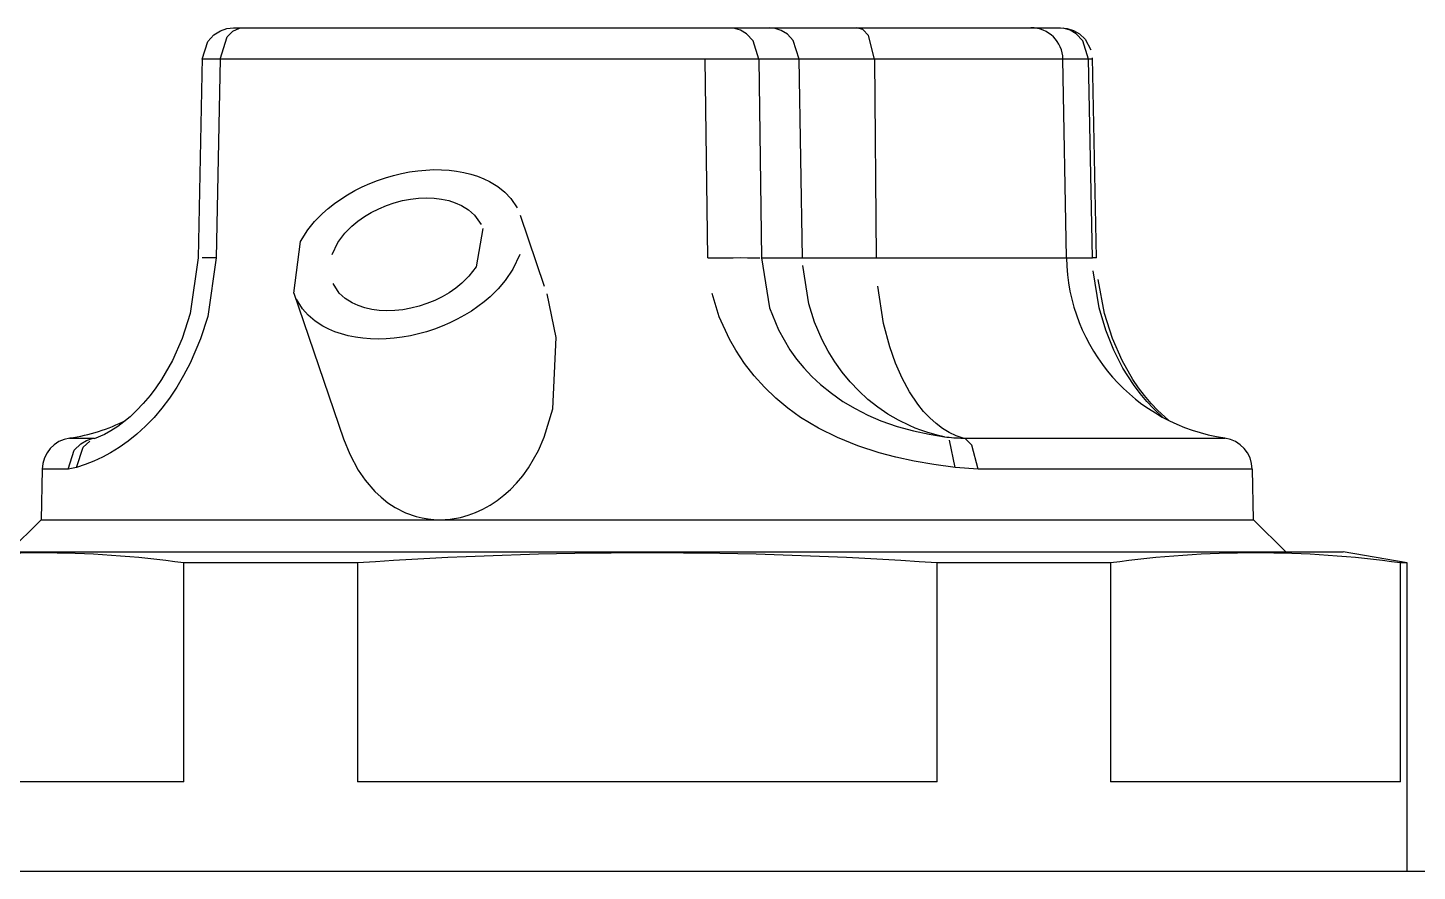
# Model space of a CAD drawing. Header units: millimetres. Extents: x 441156 to 441876, y 4514765 to 4515211.
# Drawn here: x 441593.2041 to 441593.3129, y 4515152.9804 to 4515153.0464 of the extents above; entities that cross this region are included whole.
import ezdxf

# ---------------------------------------------------------------- set-up
doc = ezdxf.new("R2010")
doc.units = ezdxf.units.MM
doc.layers.add('Terminale_sfiato', color=7, linetype='Continuous')

msp = doc.modelspace()

# ---------------------------------------------------------------- linework, layer by layer
at = {"layer": 'Terminale_sfiato', "color": 254, "linetype": 'Continuous'}
for p, q in [((441593.2202326261, 4515153.046381459), (441593.2204818724, 4515153.046381459)), ((441593.2204818724, 4515153.046381459), (441593.2209477165, 4515153.046381459)), ((441593.2209477165, 4515153.046381459), (441593.256885164, 4515153.046381459)), ((441593.256885164, 4515153.046381459), (441593.2589920927, 4515153.046381459)), ((441593.2589920927, 4515153.046381459), (441593.262150976, 4515153.046381459)), ((441593.262150976, 4515153.046381459), (441593.2690141052, 4515153.046381459)), ((441593.2690141052, 4515153.046381459), (441593.28263746, 4515153.046381459)), ((441593.28263746, 4515153.046381459), (441593.2848050284, 4515153.046381459)), ((441593.2848050284, 4515153.046381459), (441593.2849557804, 4515153.046381459)), ((441593.2177357586, 4515153.04403156), (441593.2174205094, 4515153.028391505)), ((441593.2191631812, 4515153.04392509), (441593.2177331317, 4515153.043931859)), ((441593.2191632973, 4515153.04392509), (441593.2188356052, 4515153.028378399)), ((441593.2571269648, 4515153.04392509), (441593.2191632973, 4515153.04392509)), ((441593.257343997, 4515153.028378399), (441593.2571269648, 4515153.04392509)), ((441593.2644998498, 4515153.04392509), (441593.2613409664, 4515153.04392509)), ((441593.2613409664, 4515153.043925089), (441593.2615375818, 4515153.028378399)), ((441593.2647548527, 4515153.028378399), (441593.2644998498, 4515153.04392509)), ((441593.2703802522, 4515153.04392509), (441593.2644998498, 4515153.04392509)), ((441593.2703802522, 4515153.04392509), (441593.2705285664, 4515153.028378399)), ((441593.2851370793, 4515153.04392509), (441593.2703802522, 4515153.04392509)), ((441593.2854084478, 4515153.028378399), (441593.2851370793, 4515153.04392509)), ((441593.2871538812, 4515153.04392509), (441593.2851370793, 4515153.04392509)), ((441593.2874672718, 4515153.028378399), (441593.2871538812, 4515153.04392509)), ((441593.2874552747, 4515153.043931859), (441593.2871539021, 4515153.04392509)), ((441593.287767897, 4515153.028391505), (441593.2874526479, 4515153.044031559)), ((441593.2445595544, 4515153.02614426), (441593.242664087, 4515153.031686236)), ((441593.2615374843, 4515153.028378399), (441593.2647548527, 4515153.028378399)), ((441593.2647548527, 4515153.028378399), (441593.2705285664, 4515153.028378399)), ((441593.2705285664, 4515153.028378399), (441593.2854084478, 4515153.028378399)), ((441593.2854084478, 4515153.028378399), (441593.2874672718, 4515153.028378399)), ((441593.2877677877, 4515153.028391474), (441593.2874672718, 4515153.028378399)), ((441593.2249230499, 4515153.025618443), (441593.228820031, 4515153.014224433)), ((441593.2073501649, 4515153.014279685), (441593.2092971848, 4515153.014279685)), ((441593.2773219731, 4515153.014279685), (441593.2978382455, 4515153.014279685)), ((441593.2052071028, 4515153.011849472), (441593.2051378342, 4515153.007881078)), ((441593.2072463406, 4515153.011848873), (441593.2052070923, 4515153.011848873)), ((441593.2079040179, 4515153.011966776), (441593.2072463406, 4515153.011848873)), ((441593.2784932501, 4515153.011848873), (441593.2767035775, 4515153.011966776)), ((441593.299981314, 4515153.011848873), (441593.2784932501, 4515153.011848873)), ((441593.3000505722, 4515153.007881078), (441593.2999813036, 4515153.011849472)), ((441593.2051378342, 4515153.007881078), (441593.2025942032, 4515153.005381458)), ((441593.2051378342, 4515153.007881078), (441593.2363631691, 4515153.007881078)), ((441593.2363631691, 4515153.007881078), (441593.3000505722, 4515153.007881078)), ((441593.3025942032, 4515153.005381458), (441593.3000505722, 4515153.007881078)), ((441593.1980942032, 4515153.005381458), (441593.3070942032, 4515153.005381458)), ((441593.3120942032, 4515153.004499824), (441593.3070942032, 4515153.005381458)), ((441593.2163123654, 4515152.987381459), (441593.2163123654, 4515153.004499824)), ((441593.2298950843, 4515153.004499824), (441593.2163123654, 4515153.004499824)), ((441593.2298950843, 4515153.004499824), (441593.2298950843, 4515152.987381459)), ((441593.2752933221, 4515152.987381459), (441593.2752933221, 4515153.004499824)), ((441593.288876041, 4515153.004499824), (441593.2752933221, 4515153.004499824)), ((441593.288876041, 4515153.004499824), (441593.288876041, 4515152.987381459)), ((441593.3120942032, 4515153.004499824), (441593.3115751599, 4515153.004499824)), ((441593.3115751599, 4515152.987381459), (441593.3115751599, 4515153.004499824)), ((441593.3120942032, 4515152.980381459), (441593.3120942032, 4515153.004499824)), ((441593.2163123654, 4515152.987381459), (441593.1936132465, 4515152.987381459)), ((441593.2752933221, 4515152.987381459), (441593.2298950843, 4515152.987381459)), ((441593.3115751599, 4515152.987381459), (441593.288876041, 4515152.987381459)), ((441593.1850942032, 4515152.980381459), (441593.2525942032, 4515152.980381459)), ((441593.2525942032, 4515152.980381459), (441593.3200942032, 4515152.980381459))]:
    msp.add_line(p, q, dxfattribs=at)
for points in [[(441593.2177331329, 4515153.043931916, 0), (441593.2177364164, 4515153.044019116, 0), (441593.2177427412, 4515153.044106149, 0), (441593.2177520996, 4515153.044192907, 0), (441593.21776448, 4515153.044279287, 0), (441593.2177798676, 4515153.044365182, 0), (441593.2177982434, 4515153.044450487, 0), (441593.2178195852, 4515153.044535099, 0), (441593.2178438668, 4515153.044618915, 0), (441593.2178710588, 4515153.044701831, 0), (441593.2179011281, 4515153.04478375, 0), (441593.2179340378, 4515153.044864568, 0), (441593.217969748, 4515153.044944189, 0), (441593.2180082152, 4515153.045022514, 0), (441593.2180493926, 4515153.045099449, 0), (441593.2180932298, 4515153.045174901, 0), (441593.2181396735, 4515153.045248778, 0), (441593.2181886673, 4515153.045320988, 0), (441593.2182401512, 4515153.045391443, 0), (441593.2182940627, 4515153.04546006, 0), (441593.218350336, 4515153.045526753, 0), (441593.2184089025, 4515153.045591442, 0), (441593.218469691, 4515153.045654047, 0), (441593.2185326274, 4515153.045714493, 0), (441593.2185976349, 4515153.045772705, 0), (441593.2186646344, 4515153.045828613, 0), (441593.2187335443, 4515153.045882149, 0), (441593.2188042806, 4515153.045933248, 0), (441593.2188767571, 4515153.045981846, 0), (441593.2189508855, 4515153.046027886, 0), (441593.2190265755, 4515153.04607131, 0), (441593.2191037349, 4515153.046112066, 0), (441593.2191822697, 4515153.046150105, 0), (441593.2192620842, 4515153.04618538, 0), (441593.2193430811, 4515153.046217848, 0), (441593.2194251617, 4515153.046247469, 0), (441593.2195082262, 4515153.046274208, 0), (441593.2195921732, 4515153.046298032, 0), (441593.2196769005, 4515153.046318911, 0), (441593.2197623049, 4515153.04633682, 0), (441593.2198482823, 4515153.046351738, 0), (441593.2199347279, 4515153.046363647, 0), (441593.2200215365, 4515153.046372531, 0), (441593.2201086023, 4515153.046378381, 0), (441593.2201958192, 4515153.046381188, 0), (441593.2202326192, 4515153.046381459, 0)], [(441593.2191631812, 4515153.04392509, 0), (441593.2191709777, 4515153.044118902, 0), (441593.2191894863, 4515153.044311281, 0), (441593.2192185957, 4515153.04450107, 0), (441593.2192581301, 4515153.044687123, 0), (441593.2193078514, 4515153.044868318, 0), (441593.2193674596, 4515153.045043563, 0), (441593.2194365955, 4515153.045211803, 0), (441593.2195148421, 4515153.045372021, 0), (441593.2196017278, 4515153.045523252, 0), (441593.2196967286, 4515153.045664585, 0), (441593.2197992718, 4515153.045795167, 0), (441593.2199087393, 4515153.04591421, 0), (441593.2200244708, 4515153.046020999, 0), (441593.2201457687, 4515153.046114887, 0), (441593.2202719018, 4515153.04619531, 0), (441593.2204021093, 4515153.046261782, 0), (441593.2205356065, 4515153.046313903, 0), (441593.2206715883, 4515153.046351358, 0), (441593.2208092349, 4515153.046373922, 0), (441593.2209477165, 4515153.046381459, 0)], [(441593.2571269648, 4515153.04392509, 0), (441593.257125916, 4515153.044118902, 0), (441593.2571234147, 4515153.044311281, 0), (441593.2571194762, 4515153.04450107, 0), (441593.257114124, 4515153.044687123, 0), (441593.2571073907, 4515153.044868318, 0), (441593.2570993169, 4515153.045043563, 0), (441593.2570899511, 4515153.045211803, 0), (441593.25707935, 4515153.045372021, 0), (441593.2570675776, 4515153.045523252, 0), (441593.2570547048, 4515153.045664585, 0), (441593.2570408092, 4515153.045795167, 0), (441593.2570259748, 4515153.04591421, 0), (441593.257010291, 4515153.046020999, 0), (441593.2569938524, 4515153.046114887, 0), (441593.2569767581, 4515153.04619531, 0), (441593.2569591113, 4515153.046261782, 0), (441593.2569410184, 4515153.046313903, 0), (441593.2569225886, 4515153.046351358, 0), (441593.2569039329, 4515153.046373922, 0), (441593.256885164, 4515153.046381459, 0)], [(441593.2613409456, 4515153.04392509, 0), (441593.2613306846, 4515153.044118902, 0), (441593.2613063238, 4515153.044311281, 0), (441593.26126801, 4515153.04450107, 0), (441593.2612159743, 4515153.044687123, 0), (441593.2611505303, 4515153.044868318, 0), (441593.2610720727, 4515153.045043563, 0), (441593.2609810745, 4515153.045211803, 0), (441593.2608780843, 4515153.045372021, 0), (441593.2607637231, 4515153.045523252, 0), (441593.2606386804, 4515153.045664585, 0), (441593.2605037101, 4515153.045795167, 0), (441593.260359626, 4515153.04591421, 0), (441593.2602072968, 4515153.046020999, 0), (441593.2600476408, 4515153.046114887, 0), (441593.2598816208, 4515153.04619531, 0), (441593.2597102376, 4515153.046261782, 0), (441593.2595345245, 4515153.046313903, 0), (441593.2593555411, 4515153.046351358, 0), (441593.2591743664, 4515153.046373922, 0), (441593.2589920927, 4515153.046381459, 0)], [(441593.2644998498, 4515153.04392509, 0), (441593.264496988, 4515153.044012299, 0), (441593.264491268, 4515153.044099348, 0), (441593.2644826967, 4515153.044186132, 0), (441593.2644712846, 4515153.044272545, 0), (441593.2644570455, 4515153.044358482, 0), (441593.2644399969, 4515153.044443836, 0), (441593.2644201594, 4515153.044528507, 0), (441593.2643975573, 4515153.044612388, 0), (441593.2643722181, 4515153.044695379, 0), (441593.2643441726, 4515153.044777378, 0), (441593.264313455, 4515153.044858286, 0), (441593.2642801029, 4515153.044938005, 0), (441593.2642441566, 4515153.045016435, 0), (441593.2642056602, 4515153.045093482, 0), (441593.2641646605, 4515153.045169054, 0), (441593.2641212074, 4515153.045243056, 0), (441593.2640753538, 4515153.0453154, 0), (441593.2640271557, 4515153.045385996, 0), (441593.2639766718, 4515153.04545476, 0), (441593.2639239635, 4515153.045521607, 0), (441593.2638690952, 4515153.045586455, 0), (441593.2638121335, 4515153.045649226, 0), (441593.263753148, 4515153.045709843, 0), (441593.2636922105, 4515153.045768233, 0), (441593.2636293953, 4515153.045824324, 0), (441593.2635647788, 4515153.045878047, 0), (441593.2634984399, 4515153.045929339, 0), (441593.2634304592, 4515153.045978135, 0), (441593.2633609197, 4515153.046024377, 0), (441593.263289906, 4515153.046068008, 0), (441593.2632175048, 4515153.046108975, 0), (441593.2631438042, 4515153.046147228, 0), (441593.2630688939, 4515153.046182721, 0), (441593.2629928653, 4515153.046215409, 0), (441593.262915811, 4515153.046245256, 0), (441593.2628378248, 4515153.046272221, 0), (441593.2627590019, 4515153.046296273, 0), (441593.2626794381, 4515153.046317384, 0), (441593.2625992305, 4515153.046335527, 0), (441593.2625184768, 4515153.046350679, 0), (441593.2624372753, 4515153.046362824, 0), (441593.262355725, 4515153.046371945, 0), (441593.2622739253, 4515153.046378032, 0), (441593.2621919757, 4515153.046381078, 0), (441593.262150976, 4515153.046381459, 0)], [(441593.2703802522, 4515153.04392509, 0), (441593.2703785877, 4515153.044012299, 0), (441593.2703752609, 4515153.044099348, 0), (441593.2703702757, 4515153.044186132, 0), (441593.2703636381, 4515153.044272545, 0), (441593.2703553564, 4515153.044358482, 0), (441593.2703454407, 4515153.044443836, 0), (441593.2703339028, 4515153.044528507, 0), (441593.270320757, 4515153.044612388, 0), (441593.2703060193, 4515153.044695379, 0), (441593.2702897075, 4515153.044777378, 0), (441593.2702718416, 4515153.044858286, 0), (441593.2702524434, 4515153.044938005, 0), (441593.2702315365, 4515153.045016435, 0), (441593.2702091463, 4515153.045093482, 0), (441593.2701853, 4515153.045169054, 0), (441593.270160027, 4515153.045243056, 0), (441593.2701333577, 4515153.0453154, 0), (441593.2701053249, 4515153.045385996, 0), (441593.2700759625, 4515153.04545476, 0), (441593.2700453064, 4515153.045521607, 0), (441593.270013394, 4515153.045586455, 0), (441593.2699802641, 4515153.045649226, 0), (441593.2699459571, 4515153.045709843, 0), (441593.2699105148, 4515153.045768233, 0), (441593.2698739803, 4515153.045824324, 0), (441593.2698363982, 4515153.045878047, 0), (441593.2697978143, 4515153.045929339, 0), (441593.2697582755, 4515153.045978135, 0), (441593.2697178301, 4515153.046024377, 0), (441593.2696765273, 4515153.046068008, 0), (441593.2696344174, 4515153.046108975, 0), (441593.2695915518, 4515153.046147228, 0), (441593.2695479827, 4515153.046182721, 0), (441593.2695037631, 4515153.046215409, 0), (441593.2694589469, 4515153.046245256, 0), (441593.2694135887, 4515153.046272221, 0), (441593.2693677439, 4515153.046296273, 0), (441593.2693214682, 4515153.046317384, 0), (441593.2692748181, 4515153.046335527, 0), (441593.2692278503, 4515153.046350679, 0), (441593.269180622, 4515153.046362824, 0), (441593.2691331909, 4515153.046371945, 0), (441593.2690856147, 4515153.046378032, 0), (441593.2690379514, 4515153.046381078, 0), (441593.2690141052, 4515153.046381459, 0)], [(441593.2871538812, 4515153.04392509, 0), (441593.2871436203, 4515153.044118902, 0), (441593.2871192595, 4515153.044311281, 0), (441593.2870809457, 4515153.04450107, 0), (441593.28702891, 4515153.044687123, 0), (441593.286963466, 4515153.044868318, 0), (441593.2868850083, 4515153.045043563, 0), (441593.2867940101, 4515153.045211803, 0), (441593.28669102, 4515153.045372021, 0), (441593.2865766587, 4515153.045523252, 0), (441593.286451616, 4515153.045664585, 0), (441593.2863166457, 4515153.045795167, 0), (441593.2861725616, 4515153.04591421, 0), (441593.2860202324, 4515153.046020999, 0), (441593.2858605764, 4515153.046114887, 0), (441593.2856945564, 4515153.04619531, 0), (441593.2855231732, 4515153.046261782, 0), (441593.2853474602, 4515153.046313903, 0), (441593.2851684768, 4515153.046351358, 0), (441593.284987302, 4515153.046373922, 0), (441593.2848050284, 4515153.046381459, 0)], [(441593.2849557786, 4515153.046381459, 0), (441593.2850430273, 4515153.046379936, 0), (441593.2851301698, 4515153.046375369, 0), (441593.2852170997, 4515153.046367764, 0), (441593.2853037114, 4515153.04635713, 0), (441593.285389899, 4515153.046343479, 0), (441593.2854755578, 4515153.046326829, 0), (441593.2855605834, 4515153.046307199, 0), (441593.2856448721, 4515153.046284614, 0), (441593.2857283212, 4515153.046259101, 0), (441593.2858108291, 4515153.046230691, 0), (441593.2858922953, 4515153.04619942, 0), (441593.2859726205, 4515153.046165324, 0), (441593.2860517068, 4515153.046128445, 0), (441593.2861294579, 4515153.04608883, 0), (441593.2862057791, 4515153.046046524, 0), (441593.2862805773, 4515153.046001581, 0), (441593.2863537615, 4515153.045954055, 0), (441593.2864252424, 4515153.045904004, 0), (441593.2864949331, 4515153.045851489, 0), (441593.2865627485, 4515153.045796572, 0), (441593.2866286061, 4515153.045739324, 0), (441593.2866924256, 4515153.045679811, 0), (441593.2867541293, 4515153.045618108, 0), (441593.286813642, 4515153.045554289, 0), (441593.2868708911, 4515153.045488431, 0), (441593.286925807, 4515153.045420616, 0), (441593.2869783227, 4515153.045350925, 0), (441593.2870283743, 4515153.045279444, 0), (441593.2870759008, 4515153.045206261, 0), (441593.2871208441, 4515153.045131463, 0), (441593.2871631497, 4515153.045055142, 0), (441593.287202766, 4515153.04497739, 0), (441593.2872396447, 4515153.044898304, 0), (441593.2872737408, 4515153.044817979, 0), (441593.2873050129, 4515153.044736513, 0), (441593.2873334227, 4515153.044654005, 0), (441593.2873589358, 4515153.044570556, 0), (441593.287381521, 4515153.044486267, 0), (441593.2874011509, 4515153.044401242, 0), (441593.2874178014, 4515153.044315583, 0), (441593.2874314524, 4515153.044229396, 0), (441593.2874420871, 4515153.044142785, 0), (441593.2874496926, 4515153.044055854, 0), (441593.2874542597, 4515153.043968712, 0), (441593.2874552736, 4515153.043931916, 0)], [(441593.2613409456, 4515153.04392509, 0), (441593.2613408429, 4515153.043925092, 0), (441593.2612371221, 4515153.04392657, 0), (441593.2611188527, 4515153.043927904, 0), (441593.2609184145, 4515153.043929605, 0), (441593.2606885056, 4515153.043930973, 0), (441593.2604227182, 4515153.043932023, 0), (441593.260129344, 4515153.043932705, 0), (441593.259819744, 4515153.043933008, 0), (441593.2594882427, 4515153.043932955, 0), (441593.25912658, 4515153.043932529, 0), (441593.2587467875, 4515153.04393173, 0), (441593.2583630072, 4515153.043930601, 0), (441593.2579673735, 4515153.043929134, 0), (441593.2575507127, 4515153.04392728, 0), (441593.2571274285, 4515153.043925092, 0), (441593.2571271299, 4515153.04392509, 0)], [(441593.2249230499, 4515153.025618443, 0), (441593.2248580993, 4515153.025825994, 0), (441593.2248040352, 4515153.026036988, 0), (441593.2247609234, 4515153.026251168, 0), (441593.2247288165, 4515153.026468274, 0), (441593.2247077536, 4515153.02668804, 0), (441593.2246977604, 4515153.026910201, 0), (441593.224698849, 4515153.027134483, 0), (441593.2247110181, 4515153.027360614, 0), (441593.224734253, 4515153.02758832, 0), (441593.2247685252, 4515153.027817322, 0), (441593.224813793, 4515153.028047341, 0), (441593.2248700014, 4515153.028278097, 0), (441593.2249370816, 4515153.02850931, 0), (441593.2250149522, 4515153.028740696, 0), (441593.2251035182, 4515153.028971975, 0), (441593.2252026716, 4515153.029202864, 0), (441593.2253122918, 4515153.029433083, 0), (441593.225432245, 4515153.02966235, 0), (441593.2255623852, 4515153.029890386, 0), (441593.2257025539, 4515153.030116916, 0), (441593.2258525802, 4515153.03034166, 0), (441593.2260122814, 4515153.030564345, 0), (441593.2261814629, 4515153.030784702, 0), (441593.2263599186, 4515153.03100246, 0), (441593.226547431, 4515153.031217355, 0), (441593.2267437718, 4515153.031429126, 0), (441593.2269487016, 4515153.031637513, 0), (441593.2271619709, 4515153.031842263, 0), (441593.2273833197, 4515153.032043126, 0), (441593.2276124784, 4515153.032239859, 0), (441593.2278491678, 4515153.032432221, 0), (441593.2280930996, 4515153.032619977, 0), (441593.2283439765, 4515153.0328029, 0), (441593.2286014929, 4515153.032980766, 0), (441593.2288653351, 4515153.033153358, 0), (441593.2291351815, 4515153.033320466, 0), (441593.2294107034, 4515153.033481888, 0), (441593.2296915652, 4515153.033637425, 0), (441593.2299774247, 4515153.033786888, 0), (441593.2302679336, 4515153.033930096, 0), (441593.2305627379, 4515153.034066874, 0), (441593.2308614784, 4515153.034197054, 0), (441593.2311637913, 4515153.034320479, 0), (441593.2314693081, 4515153.034436999, 0), (441593.2317776567, 4515153.034546471, 0), (441593.2320884613, 4515153.034648762, 0), (441593.2324013435, 4515153.034743748, 0), (441593.2327159218, 4515153.034831312, 0), (441593.233031813, 4515153.034911347, 0), (441593.2333486323, 4515153.034983757, 0), (441593.2336659937, 4515153.035048453, 0), (441593.2339835105, 4515153.035105356, 0), (441593.2343007959, 4515153.035154398, 0), (441593.2346174634, 4515153.035195517, 0), (441593.2349331271, 4515153.035228665, 0), (441593.2352474023, 4515153.0352538, 0), (441593.2355599063, 4515153.035270894, 0), (441593.2358702584, 4515153.035279922, 0), (441593.2361780802, 4515153.035280877, 0), (441593.2364829969, 4515153.035273755, 0), (441593.236784637, 4515153.035258567, 0), (441593.2370826329, 4515153.03523533, 0), (441593.2373766216, 4515153.035204072, 0), (441593.2376662449, 4515153.035164832, 0), (441593.2379511499, 4515153.035117657, 0), (441593.2382309895, 4515153.035062606, 0), (441593.2385054228, 4515153.034999744, 0), (441593.2387741155, 4515153.03492915, 0), (441593.2390367402, 4515153.034850908, 0), (441593.2392929768, 4515153.034765114, 0), (441593.2395425133, 4515153.034671872, 0), (441593.2397850455, 4515153.034571297, 0), (441593.2400202781, 4515153.03446351, 0), (441593.2402479243, 4515153.034348643, 0), (441593.240467707, 4515153.034226837, 0), (441593.2406793582, 4515153.034098238, 0), (441593.2408826202, 4515153.033963005, 0), (441593.2410772452, 4515153.033821301, 0), (441593.2412629962, 4515153.033673299, 0), (441593.2414396469, 4515153.033519181, 0), (441593.241606982, 4515153.033359133, 0), (441593.2417647976, 4515153.033193351, 0), (441593.2419129015, 4515153.033022036, 0), (441593.2420511133, 4515153.032845397, 0), (441593.2421792645, 4515153.032663649, 0), (441593.242297199, 4515153.032477015, 0), (441593.2424047732, 4515153.03228572, 0), (441593.242501856, 4515153.032089999, 0), (441593.2425883291, 4515153.03189009, 0), (441593.242664087, 4515153.031686236, 0)], [(441593.2279204896, 4515153.028652339, 0), (441593.227976819, 4515153.028806576, 0), (441593.2280402351, 4515153.028960623, 0), (441593.2281106608, 4515153.029114295, 0), (441593.2281880103, 4515153.029267403, 0), (441593.2282721893, 4515153.029419763, 0), (441593.2283630952, 4515153.029571189, 0), (441593.2284606173, 4515153.029721494, 0), (441593.2285646368, 4515153.029870496, 0), (441593.2286750269, 4515153.030018015, 0), (441593.2287916532, 4515153.030163869, 0), (441593.2289143736, 4515153.030307882, 0), (441593.2290430385, 4515153.030449878, 0), (441593.2291774912, 4515153.030589685, 0), (441593.2293175678, 4515153.03072713, 0), (441593.2294630979, 4515153.030862048, 0), (441593.2296139039, 4515153.030994274, 0), (441593.2297698021, 4515153.031123647, 0), (441593.2299306028, 4515153.031250008, 0), (441593.2300961098, 4515153.031373205, 0), (441593.2302661216, 4515153.031493086, 0), (441593.2304404311, 4515153.031609507, 0), (441593.2306188259, 4515153.031722325, 0), (441593.2308010886, 4515153.031831402, 0), (441593.2309869971, 4515153.031936606, 0), (441593.2311763251, 4515153.032037809, 0), (441593.2313688418, 4515153.032134888, 0), (441593.2315643126, 4515153.032227724, 0), (441593.2317624994, 4515153.032316202, 0), (441593.2319631607, 4515153.032400218, 0), (441593.2321660522, 4515153.032479667, 0), (441593.2323709265, 4515153.032554453, 0), (441593.2325775341, 4515153.032624486, 0), (441593.2327856232, 4515153.032689678, 0), (441593.2329949404, 4515153.032749952, 0), (441593.2332052306, 4515153.032805233, 0), (441593.2334162375, 4515153.032855456, 0), (441593.2336277042, 4515153.032900556, 0), (441593.2338393729, 4515153.032940482, 0), (441593.2340509859, 4515153.032975182, 0), (441593.2342622852, 4515153.033004616, 0), (441593.2344730135, 4515153.033028748, 0), (441593.234682914, 4515153.033047547, 0), (441593.2348917309, 4515153.033060991, 0), (441593.2350992099, 4515153.033069065, 0), (441593.2353050982, 4515153.033071757, 0), (441593.2355091449, 4515153.033069065, 0), (441593.2357111015, 4515153.033060991, 0), (441593.2359107218, 4515153.033047547, 0), (441593.2361077627, 4515153.033028748, 0), (441593.2363019841, 4515153.033004616, 0), (441593.2364931494, 4515153.032975182, 0), (441593.2366810257, 4515153.032940482, 0), (441593.236865384, 4515153.032900556, 0), (441593.2370459998, 4515153.032855456, 0), (441593.2372226531, 4515153.032805233, 0), (441593.2373951285, 4515153.032749952, 0), (441593.237563216, 4515153.032689678, 0), (441593.2377267107, 4515153.032624486, 0), (441593.2378854135, 4515153.032554453, 0), (441593.238039131, 4515153.032479667, 0), (441593.238187676, 4515153.032400218, 0), (441593.2383308674, 4515153.032316203, 0), (441593.2384685309, 4515153.032227724, 0), (441593.2386004986, 4515153.032134888, 0), (441593.2387266097, 4515153.032037809, 0), (441593.2388467108, 4515153.031936607, 0), (441593.2389606554, 4515153.031831402, 0), (441593.2390683047, 4515153.031722325, 0), (441593.2391695275, 4515153.031609507, 0), (441593.2392642005, 4515153.031493086, 0), (441593.2393522084, 4515153.031373205, 0), (441593.239433444, 4515153.031250008, 0), (441593.2395078082, 4515153.031123647, 0), (441593.2395752106, 4515153.030994274, 0), (441593.2396355689, 4515153.030862048, 0), (441593.2396888096, 4515153.03072713, 0), (441593.2397072475, 4515153.030674937, 0)], [(441593.242664087, 4515153.031686236, 0), (441593.2427290377, 4515153.031478685, 0), (441593.2427831018, 4515153.031267691, 0), (441593.2428262136, 4515153.031053511, 0), (441593.2428583205, 4515153.030836405, 0), (441593.2428793833, 4515153.030616639, 0), (441593.2428893766, 4515153.030394479, 0), (441593.2428882879, 4515153.030170197, 0), (441593.2428761188, 4515153.029944065, 0), (441593.2428528839, 4515153.029716359, 0), (441593.2428186117, 4515153.029487357, 0), (441593.2427733439, 4515153.029257338, 0), (441593.2427171356, 4515153.029026582, 0), (441593.2426500553, 4515153.02879537, 0), (441593.2426031868, 4515153.028652339, 0)], [(441593.2397072475, 4515153.030674937, 0), (441593.239750548, 4515153.030536571, 0), (441593.2397865907, 4515153.030395907, 0), (441593.2398153319, 4515153.030253121, 0), (441593.2398367365, 4515153.030108384, 0), (441593.2398507784, 4515153.029961873, 0), (441593.2398574405, 4515153.029813766, 0), (441593.2398567148, 4515153.029664245, 0), (441593.239848602, 4515153.029513489, 0), (441593.2398331121, 4515153.029361687, 0), (441593.239810264, 4515153.029209019, 0), (441593.2397800855, 4515153.029055673, 0), (441593.2397426132, 4515153.028901835, 0), (441593.239697893, 4515153.028747694, 0), (441593.2396459793, 4515153.028593436, 0), (441593.2395869354, 4515153.02843925, 0), (441593.2395208331, 4515153.028285324, 0), (441593.2394477529, 4515153.028131844, 0), (441593.2393677841, 4515153.027979, 0), (441593.239281024, 4515153.027826975, 0), (441593.2391875782, 4515153.027675956, 0), (441593.2390875606, 4515153.027526126, 0), (441593.2389810932, 4515153.02737767, 0), (441593.2388683055, 4515153.027230765, 0), (441593.2387493351, 4515153.027085593, 0), (441593.2386243268, 4515153.026942329, 0), (441593.2384934329, 4515153.026801149, 0), (441593.2383568131, 4515153.026662224, 0), (441593.2382146335, 4515153.026525724, 0), (441593.2380670677, 4515153.026391815, 0), (441593.2379142952, 4515153.02626066, 0), (441593.2377565022, 4515153.026132419, 0), (441593.2375938811, 4515153.026007248, 0), (441593.2374266298, 4515153.0258853, 0), (441593.2372549522, 4515153.025766722, 0), (441593.2370790574, 4515153.025651661, 0), (441593.2368991598, 4515153.025540255, 0), (441593.2367154785, 4515153.025432641, 0), (441593.2365282373, 4515153.02532895, 0), (441593.2363376644, 4515153.025229308, 0), (441593.2361439918, 4515153.025133836, 0), (441593.2359474556, 4515153.02504265, 0), (441593.2357482952, 4515153.024955863, 0), (441593.2355467533, 4515153.02487358, 0), (441593.2353430754, 4515153.0247959, 0), (441593.2351375096, 4515153.024722919, 0), (441593.2349303066, 4515153.024654725, 0), (441593.2347217185, 4515153.024591401, 0), (441593.2345119996, 4515153.024533025, 0), (441593.2343014055, 4515153.024479669, 0), (441593.2340901926, 4515153.024431395, 0), (441593.2338786183, 4515153.024388264, 0), (441593.2336669404, 4515153.024350328, 0), (441593.2334554168, 4515153.024317634, 0), (441593.2332443052, 4515153.024290221, 0), (441593.2330338628, 4515153.024268122, 0), (441593.2328243459, 4515153.024251366, 0), (441593.2326160099, 4515153.02423997, 0), (441593.2324091085, 4515153.024233951, 0), (441593.232203894, 4515153.024233315, 0), (441593.2320006162, 4515153.024238062, 0), (441593.2317995228, 4515153.024248188, 0), (441593.2316008589, 4515153.02426368, 0), (441593.2314048664, 4515153.024284518, 0), (441593.2312117842, 4515153.024310678, 0), (441593.2310218476, 4515153.024342128, 0), (441593.2308352878, 4515153.024378829, 0), (441593.2306523322, 4515153.024420736, 0), (441593.2304732038, 4515153.0244678, 0), (441593.2302981207, 4515153.024519961, 0), (441593.2301272963, 4515153.024577157, 0), (441593.2299609386, 4515153.024639318, 0), (441593.2297992505, 4515153.024706368, 0), (441593.2296424287, 4515153.024778226, 0), (441593.2294906646, 4515153.024854803, 0), (441593.2293441428, 4515153.024936008, 0), (441593.229203042, 4515153.025021741, 0), (441593.229067534, 4515153.025111896, 0), (441593.228937784, 4515153.025206366, 0), (441593.22881395, 4515153.025305033, 0), (441593.2286961829, 4515153.025407779, 0), (441593.2285846262, 4515153.025514477, 0), (441593.2284794158, 4515153.025624999, 0), (441593.2283806798, 4515153.025739209, 0), (441593.2282885386, 4515153.025856968, 0), (441593.2282031045, 4515153.025978133, 0), (441593.2281244815, 4515153.026102556, 0), (441593.2280527653, 4515153.026230086, 0), (441593.2279880435, 4515153.026360567, 0), (441593.2279303948, 4515153.02649384, 0), (441593.2278798894, 4515153.026629742, 0)], [(441593.2426031868, 4515153.028652339, 0), (441593.2425186928, 4515153.028420987, 0), (441593.2424235686, 4515153.028189915, 0), (441593.24231793, 4515153.027959407, 0), (441593.2422019058, 4515153.027729744, 0), (441593.2420756373, 4515153.027501204, 0), (441593.2419392784, 4515153.027274067, 0), (441593.2417929952, 4515153.027048609, 0), (441593.241636966, 4515153.026825105, 0), (441593.2414713808, 4515153.026603827, 0), (441593.2412964414, 4515153.026385045, 0), (441593.2411123608, 4515153.026169025, 0), (441593.2409193635, 4515153.025956031, 0), (441593.2407176844, 4515153.025746322, 0), (441593.2405075694, 4515153.025540153, 0), (441593.2402892744, 4515153.025337777, 0), (441593.2400630654, 4515153.025139438, 0), (441593.239829218, 4515153.024945379, 0), (441593.2395880171, 4515153.024755837, 0), (441593.2393397565, 4515153.024571043, 0), (441593.2390847388, 4515153.02439122, 0), (441593.2388232745, 4515153.024216589, 0), (441593.2385556824, 4515153.024047362, 0), (441593.2382822883, 4515153.023883745, 0), (441593.2380034255, 4515153.023725939, 0), (441593.2377194336, 4515153.023574134, 0), (441593.2374306585, 4515153.023428517, 0), (441593.2371374523, 4515153.023289264, 0), (441593.2368401721, 4515153.023156545, 0), (441593.23653918, 4515153.023030522, 0), (441593.2362348429, 4515153.022911348, 0), (441593.2359275314, 4515153.022799169, 0), (441593.2356176201, 4515153.022694121, 0), (441593.2353054864, 4515153.022596331, 0), (441593.2349915106, 4515153.022505921, 0), (441593.2346760754, 4515153.022422999, 0), (441593.234359565, 4515153.022347666, 0), (441593.2340423649, 4515153.022280015, 0), (441593.2337248618, 4515153.022220127, 0), (441593.2334074423, 4515153.022168076, 0), (441593.2330904934, 4515153.022123925, 0), (441593.2327744009, 4515153.022087728, 0), (441593.2324595502, 4515153.022059529, 0), (441593.2321463248, 4515153.022039362, 0), (441593.2318351063, 4515153.022027252, 0), (441593.2315262739, 4515153.022023214, 0), (441593.2312202038, 4515153.022027252, 0), (441593.230917269, 4515153.022039362, 0), (441593.2306178385, 4515153.022059529, 0), (441593.2303222771, 4515153.022087728, 0), (441593.230030945, 4515153.022123925, 0), (441593.229744197, 4515153.022168076, 0), (441593.2294623827, 4515153.022220127, 0), (441593.2291858451, 4515153.022280015, 0), (441593.2289149214, 4515153.022347666, 0), (441593.2286499416, 4515153.022422999, 0), (441593.2283912284, 4515153.022505921, 0), (441593.2281390972, 4515153.022596331, 0), (441593.2278938551, 4515153.02269412, 0), (441593.2276558009, 4515153.022799169, 0), (441593.2274252246, 4515153.022911348, 0), (441593.2272024071, 4515153.023030522, 0), (441593.2269876201, 4515153.023156545, 0), (441593.2267811249, 4515153.023289264, 0), (441593.2265831733, 4515153.023428517, 0), (441593.2263940066, 4515153.023574134, 0), (441593.226213855, 4515153.023725939, 0), (441593.2260429381, 4515153.023883745, 0), (441593.2258814643, 4515153.024047362, 0), (441593.22572963, 4515153.024216589, 0), (441593.2255876205, 4515153.02439122, 0), (441593.2254556086, 4515153.024571043, 0), (441593.2253337552, 4515153.024755837, 0), (441593.2252222088, 4515153.024945379, 0), (441593.2251211053, 4515153.025139438, 0), (441593.2250305679, 4515153.025337776, 0), (441593.2249507069, 4515153.025540153, 0), (441593.2249230499, 4515153.025618443, 0)], [(441593.2278798894, 4515153.026629742, 0), (441593.227836589, 4515153.026768109, 0), (441593.2278005463, 4515153.026908772, 0), (441593.2277718051, 4515153.027051559, 0), (441593.2277504005, 4515153.027196296, 0), (441593.2277363586, 4515153.027342807, 0), (441593.2277296964, 4515153.027490914, 0), (441593.2277304222, 4515153.027640435, 0), (441593.2277385349, 4515153.02779119, 0), (441593.2277540248, 4515153.027942993, 0), (441593.227776873, 4515153.028095661, 0), (441593.2278070515, 4515153.028249007, 0), (441593.2278445237, 4515153.028402844, 0), (441593.2278892439, 4515153.028556986, 0), (441593.2279204896, 4515153.028652339, 0)], [(441593.2188356052, 4515153.028378399, 0), (441593.2187930808, 4515153.027441647, 0), (441593.2187055748, 4515153.026515047, 0), (441593.2185733657, 4515153.0255986, 0), (441593.2183969289, 4515153.024692304, 0), (441593.2181769407, 4515153.023796161, 0), (441593.2179142828, 4515153.022910169, 0), (441593.217610048, 4515153.02203433, 0), (441593.2172655484, 4515153.021168643, 0), (441593.2167966911, 4515153.02013552, 0), (441593.2162920368, 4515153.019163934, 0), (441593.2157542371, 4515153.018253885, 0), (441593.2151862532, 4515153.017405374, 0), (441593.2145913696, 4515153.016618399, 0), (441593.2139732071, 4515153.015892963, 0), (441593.2133133633, 4515153.015207404, 0), (441593.2126367438, 4515153.014587097, 0), (441593.2119487021, 4515153.014032039, 0), (441593.2112550516, 4515153.013542232, 0), (441593.2105620772, 4515153.013117676, 0), (441593.2099268239, 4515153.012783851, 0), (441593.2092610078, 4515153.012480761, 0), (441593.2085806876, 4515153.012208402, 0), (441593.2079040179, 4515153.011966776, 0)], [(441593.2174205094, 4515153.028391505, 0), (441593.2173818831, 4515153.027528332, 0), (441593.217302986, 4515153.026682295, 0), (441593.2171873351, 4515153.025855655, 0), (441593.2170383014, 4515153.02505048, 0), (441593.2167932072, 4515153.024013537, 0), (441593.2165016921, 4515153.023022091, 0), (441593.2161704949, 4515153.022079669, 0), (441593.2158058857, 4515153.021189365, 0), (441593.2154136801, 4515153.020353893, 0), (441593.2149992594, 4515153.019575636, 0), (441593.2145675936, 4515153.018856687, 0), (441593.2141232672, 4515153.01819889, 0), (441593.2136727203, 4515153.017604128, 0), (441593.2131359475, 4515153.016971807, 0), (441593.2126084811, 4515153.016421069, 0), (441593.2120951804, 4515153.015944838, 0), (441593.2116007559, 4515153.015536672, 0), (441593.2111297649, 4515153.015190688, 0), (441593.2105806566, 4515153.014837471, 0), (441593.2100832046, 4515153.014563416, 0), (441593.209645113, 4515153.014359847, 0), (441593.2092735411, 4515153.014218888, 0)], [(441593.2188356052, 4515153.028378399, 0), (441593.2186101444, 4515153.02838187, 0), (441593.2183983756, 4515153.028384983, 0), (441593.2182025595, 4515153.028387696, 0), (441593.2180248517, 4515153.028389971, 0), (441593.2178672404, 4515153.028391778, 0), (441593.2177314851, 4515153.028393087, 0), (441593.2176190615, 4515153.028393881, 0), (441593.2175311134, 4515153.028394148, 0), (441593.2174684171, 4515153.028393881, 0), (441593.2174313593, 4515153.028393087, 0), (441593.2174199292, 4515153.028391778, 0), (441593.2174206187, 4515153.028391474, 0)], [(441593.257343997, 4515153.028378399, 0), (441593.2576760869, 4515153.02838187, 0), (441593.2580100121, 4515153.028384983, 0), (441593.2583433525, 4515153.028387696, 0), (441593.2586735493, 4515153.028389971, 0), (441593.2589979616, 4515153.028391778, 0), (441593.2593139285, 4515153.028393087, 0), (441593.259618838, 4515153.028393881, 0), (441593.2599101953, 4515153.028394148, 0), (441593.26018569, 4515153.028393881, 0), (441593.2604432568, 4515153.028393087, 0), (441593.2606811262, 4515153.028391778, 0), (441593.2608978642, 4515153.028389971, 0), (441593.2610923977, 4515153.028387696, 0), (441593.2612640251, 4515153.028384983, 0), (441593.2614124134, 4515153.02838187, 0), (441593.2615375818, 4515153.028378399, 0)], [(441593.2767035775, 4515153.011966776, 0), (441593.2750428566, 4515153.012207775, 0), (441593.2734902533, 4515153.012481418, 0), (441593.2720560289, 4515153.012787702, 0), (441593.2707486752, 4515153.01312663, 0), (441593.2690704638, 4515153.013669123, 0), (441593.267482813, 4515153.014311634, 0), (441593.2659920734, 4515153.015054164, 0), (441593.2646034997, 4515153.015896712, 0), (441593.2635982658, 4515153.01661909, 0), (441593.2626548207, 4515153.017402447, 0), (441593.2617744984, 4515153.018246783, 0), (441593.2609584066, 4515153.0191521, 0), (441593.2602074524, 4515153.020118396, 0), (441593.2595223679, 4515153.021145673, 0), (441593.2590241896, 4515153.022011404, 0), (441593.2585902544, 4515153.022888095, 0), (441593.2582207809, 4515153.023775746, 0), (441593.257915923, 4515153.024674357, 0), (441593.2576757803, 4515153.025583928, 0), (441593.257500407, 4515153.026504458, 0), (441593.2573898186, 4515153.027435948, 0), (441593.257343997, 4515153.028378399, 0)], [(441593.2615375818, 4515153.028378399, 0), (441593.2615881892, 4515153.027358067, 0), (441593.2617134732, 4515153.026365151, 0), (441593.2619087707, 4515153.02540384, 0), (441593.2621693005, 4515153.024477703, 0), (441593.2624902221, 4515153.023589704, 0), (441593.2628666882, 4515153.022742242, 0), (441593.2632938924, 4515153.02193717, 0), (441593.2637671099, 4515153.021175836, 0), (441593.2642817338, 4515153.020459119, 0), (441593.264848665, 4515153.019770018, 0), (441593.2654801538, 4515153.01909861, 0), (441593.2661532082, 4515153.018471161, 0), (441593.2670107293, 4515153.017776991, 0), (441593.2679170073, 4515153.017147276, 0), (441593.26886631, 4515153.016581846, 0), (441593.2698531777, 4515153.016080032, 0), (441593.2708850913, 4515153.015635623, 0), (441593.2721680126, 4515153.015182744, 0), (441593.2734318528, 4515153.014831509, 0), (441593.2746667701, 4515153.014568447, 0), (441593.2758650936, 4515153.01438025, 0)], [(441593.2758650936, 4515153.01438025, 0), (441593.2753992591, 4515153.014482271, 0), (441593.2749370541, 4515153.014601531, 0), (441593.2744790417, 4515153.014737884, 0), (441593.27402578, 4515153.014891163, 0), (441593.2735778213, 4515153.015061184, 0), (441593.2731357111, 4515153.015247737, 0), (441593.2726999883, 4515153.015450597, 0), (441593.2722711837, 4515153.015669515, 0), (441593.2718498197, 4515153.015904226, 0), (441593.2714364097, 4515153.016154443, 0), (441593.2710314572, 4515153.016419861, 0), (441593.2706354559, 4515153.016700157, 0), (441593.270248888, 4515153.016994989, 0), (441593.2698722245, 4515153.017304, 0), (441593.2695059245, 4515153.01762681, 0), (441593.2691504341, 4515153.017963029, 0), (441593.2688061864, 4515153.018312244, 0), (441593.2684736009, 4515153.018674033, 0), (441593.2681530828, 4515153.019047952, 0), (441593.2678450226, 4515153.019433548, 0), (441593.2675497956, 4515153.01983035, 0), (441593.2672677614, 4515153.020237875, 0), (441593.2669992638, 4515153.020655626, 0), (441593.2667446298, 4515153.021083095, 0), (441593.2665041696, 4515153.02151976, 0), (441593.2662781763, 4515153.021965089, 0), (441593.2660669251, 4515153.022418541, 0), (441593.2658706735, 4515153.022879561, 0), (441593.2656896605, 4515153.02334759, 0), (441593.2655241067, 4515153.023822057, 0), (441593.2653742137, 4515153.024302383, 0), (441593.2652401643, 4515153.024787983, 0), (441593.2651221217, 4515153.025278266, 0), (441593.2650202297, 4515153.025772634, 0), (441593.2649346126, 4515153.026270485, 0), (441593.2648653744, 4515153.026771213, 0), (441593.2648125998, 4515153.027274207, 0), (441593.2647763529, 4515153.027778855, 0), (441593.2647566778, 4515153.028284541, 0), (441593.2647548527, 4515153.028378399, 0)], [(441593.2773219731, 4515153.014279685, 0), (441593.2770489153, 4515153.0143606, 0), (441593.2767775672, 4515153.014458901, 0), (441593.2765082594, 4515153.01457447, 0), (441593.27624132, 4515153.014707165, 0), (441593.2759770743, 4515153.014856825, 0), (441593.2757158441, 4515153.015023266, 0), (441593.2754579478, 4515153.015206288, 0), (441593.2752036996, 4515153.015405665, 0), (441593.2749534092, 4515153.015621156, 0), (441593.2747073815, 4515153.015852499, 0), (441593.2744659163, 4515153.01609941, 0), (441593.2742293079, 4515153.01636159, 0), (441593.2739978444, 4515153.016638719, 0), (441593.2737718078, 4515153.016930459, 0), (441593.2735514737, 4515153.017236455, 0), (441593.2733371104, 4515153.017556334, 0), (441593.273128979, 4515153.017889706, 0), (441593.2729273331, 4515153.018236167, 0), (441593.2727324185, 4515153.018595291, 0), (441593.2725444725, 4515153.018966643, 0), (441593.2723637243, 4515153.019349771, 0), (441593.2721903939, 4515153.019744206, 0), (441593.2720246927, 4515153.020149469, 0), (441593.2718668223, 4515153.020565066, 0), (441593.2717169753, 4515153.020990492, 0), (441593.2715753341, 4515153.021425226, 0), (441593.2714420713, 4515153.02186874, 0), (441593.2713173493, 4515153.022320493, 0), (441593.2712013201, 4515153.022779936, 0), (441593.2710941249, 4515153.023246507, 0), (441593.2709958945, 4515153.02371964, 0), (441593.2709067485, 4515153.024198756, 0), (441593.2708267954, 4515153.024683273, 0), (441593.2707561327, 4515153.025172601, 0), (441593.2706948466, 4515153.025666142, 0), (441593.2706430116, 4515153.026163296, 0), (441593.2706006909, 4515153.026663457, 0), (441593.2705679361, 4515153.027166016, 0), (441593.2705447871, 4515153.02767036, 0), (441593.270531272, 4515153.028175876, 0), (441593.2705285664, 4515153.028378399, 0)], [(441593.2929310799, 4515153.015924736, 0), (441593.2927576661, 4515153.016077129, 0), (441593.2922295567, 4515153.01657968, 0), (441593.2916997225, 4515153.017145874, 0), (441593.2911736092, 4515153.017776324, 0), (441593.2906569273, 4515153.018471143, 0), (441593.2902378446, 4515153.019099032, 0), (441593.2898403247, 4515153.019757939, 0), (441593.2894749916, 4515153.020429677, 0), (441593.289125462, 4515153.021147056, 0), (441593.2887962793, 4515153.021909671, 0), (441593.2884921436, 4515153.022716677, 0), (441593.288217881, 4515153.023566747, 0), (441593.2879784066, 4515153.024458038, 0), (441593.2877786825, 4515153.025388148, 0), (441593.2876236688, 4515153.026354089, 0), (441593.2875182696, 4515153.027352257, 0), (441593.2874672718, 4515153.028378399, 0)], [(441593.2934177493, 4515153.01567159, 0), (441593.2930932261, 4515153.015944838, 0), (441593.2925799253, 4515153.016421069, 0), (441593.2920524589, 4515153.016971807, 0), (441593.2915156861, 4515153.017604128, 0), (441593.2910651393, 4515153.01819889, 0), (441593.2906208127, 4515153.018856687, 0), (441593.290189147, 4515153.019575636, 0), (441593.2897747263, 4515153.020353893, 0), (441593.2893825207, 4515153.021189365, 0), (441593.2890179115, 4515153.022079669, 0), (441593.2886867144, 4515153.023022091, 0), (441593.2883951992, 4515153.024013537, 0), (441593.288150105, 4515153.02505048, 0), (441593.2880010713, 4515153.025855655, 0), (441593.2878854204, 4515153.026682295, 0), (441593.2878065233, 4515153.027528332, 0), (441593.287767897, 4515153.028391505, 0)], [(441593.2363631691, 4515153.007881078, 0), (441593.2367627574, 4515153.007892575, 0), (441593.2371637823, 4515153.00792715, 0), (441593.2375674895, 4515153.007985265, 0), (441593.2379701512, 4515153.008066699, 0), (441593.2385624874, 4515153.008229882, 0), (441593.239146943, 4515153.008443242, 0), (441593.2397270409, 4515153.008709239, 0), (441593.240291085, 4515153.009023477, 0), (441593.24084233, 4515153.009388496, 0), (441593.2413701369, 4515153.009797746, 0), (441593.2418772879, 4515153.010253528, 0), (441593.242355126, 4515153.010747951, 0), (441593.2428417369, 4515153.011328544, 0), (441593.2432893799, 4515153.011946796, 0), (441593.2437007795, 4515153.012605122, 0), (441593.2440703989, 4515153.013292951, 0), (441593.2443123649, 4515153.013808342, 0), (441593.2445316482, 4515153.014334125, 0), (441593.2449060819, 4515153.015419899, 0), (441593.2451983472, 4515153.016556591, 0), (441593.2454043418, 4515153.01771965, 0), (441593.245489253, 4515153.018445364, 0), (441593.2455427639, 4515153.019174066, 0), (441593.2455584406, 4515153.020645669, 0), (441593.2454521077, 4515153.022144875, 0), (441593.245224669, 4515153.023639997, 0), (441593.2450130924, 4515153.024600924, 0), (441593.244750977, 4515153.025551639, 0), (441593.2445595119, 4515153.026144384, 0)], [(441593.2072463406, 4515153.011848873, 0), (441593.207254217, 4515153.012012564, 0), (441593.2072728584, 4515153.01217896, 0), (441593.2073028196, 4515153.01234697, 0), (441593.2073445264, 4515153.012515386, 0), (441593.2073982508, 4515153.012682904, 0), (441593.2074640912, 4515153.012848155, 0), (441593.2075419567, 4515153.01300973, 0), (441593.2076315583, 4515153.01316622, 0), (441593.2077324072, 4515153.013316252, 0), (441593.2078438213, 4515153.013458529, 0), (441593.2079649397, 4515153.013591867, 0), (441593.2080947448, 4515153.013715222, 0), (441593.2082320903, 4515153.013827727, 0), (441593.2083757346, 4515153.013928702, 0), (441593.2085243757, 4515153.01401767, 0), (441593.2086766884, 4515153.014094363, 0), (441593.2088313586, 4515153.014158708, 0), (441593.2089871158, 4515153.014210826, 0), (441593.20914276, 4515153.014251005, 0), (441593.2092971848, 4515153.014279685, 0)], [(441593.2079040179, 4515153.011966776, 0), (441593.2079053019, 4515153.012129335, 0), (441593.2079170836, 4515153.01229458, 0), (441593.2079399534, 4515153.012461427, 0), (441593.2079743783, 4515153.012628674, 0), (441593.2080206779, 4515153.012795029, 0), (441593.2080790037, 4515153.01295913, 0), (441593.2081493216, 4515153.013119577, 0), (441593.2082314028, 4515153.013274972, 0), (441593.2083248197, 4515153.013423949, 0), (441593.2084289514, 4515153.013565222, 0), (441593.2085429966, 4515153.013697611, 0), (441593.2086659934, 4515153.013820083, 0), (441593.2087968466, 4515153.013931774, 0), (441593.2089343594, 4515153.01403201, 0), (441593.2090772677, 4515153.014120319, 0), (441593.2092242764, 4515153.014196432, 0), (441593.2092666478, 4515153.014215834, 0)], [(441593.2288202812, 4515153.014223702, 0), (441593.2289386429, 4515153.013891359, 0), (441593.2292966413, 4515153.013022829, 0), (441593.2297252598, 4515153.012175014, 0), (441593.2299662317, 4515153.011764943, 0), (441593.2302242293, 4515153.011367901, 0), (441593.2305024288, 4515153.010981155, 0), (441593.2307989336, 4515153.010609528, 0), (441593.2312548184, 4515153.010107519, 0), (441593.2317492439, 4515153.009643323, 0), (441593.232289052, 4515153.009216834, 0), (441593.2328672924, 4515153.008839663, 0), (441593.2332576172, 4515153.008626302, 0), (441593.233661663, 4515153.008437304, 0), (441593.2340799751, 4515153.008273453, 0), (441593.2345011759, 4515153.008139206, 0), (441593.2349597832, 4515153.008026239, 0), (441593.2354283269, 4515153.007944945, 0), (441593.2358927851, 4515153.00789714, 0), (441593.2363631691, 4515153.007881078, 0)], [(441593.2767035775, 4515153.011966776, 0), (441593.276716132, 4515153.012129335, 0), (441593.2767232579, 4515153.01229458, 0), (441593.2767245492, 4515153.012461427, 0), (441593.2767196571, 4515153.012628674, 0), (441593.2767083038, 4515153.012795029, 0), (441593.2766902972, 4515153.01295913, 0), (441593.2766655415, 4515153.013119577, 0), (441593.2766340458, 4515153.013274972, 0), (441593.276595929, 4515153.013423949, 0), (441593.27655142, 4515153.013565222, 0), (441593.2765008542, 4515153.013697611, 0), (441593.2764446646, 4515153.013820083, 0), (441593.2763833701, 4515153.013931774, 0), (441593.2763175595, 4515153.01403201, 0), (441593.2762478745, 4515153.014120319, 0), (441593.2761749899, 4515153.014196432, 0), (441593.2760995953, 4515153.01426028, 0), (441593.2760223763, 4515153.014311982, 0), (441593.2759439987, 4515153.014351827, 0), (441593.2758650936, 4515153.01438025, 0)], [(441593.2784932501, 4515153.011848873, 0), (441593.2784887517, 4515153.012012564, 0), (441593.2784781053, 4515153.01217896, 0), (441593.2784609938, 4515153.01234697, 0), (441593.2784371742, 4515153.012515386, 0), (441593.2784064912, 4515153.012682904, 0), (441593.2783688885, 4515153.012848155, 0), (441593.2783244179, 4515153.01300973, 0), (441593.2782732447, 4515153.01316622, 0), (441593.278215648, 4515153.013316252, 0), (441593.2781520172, 4515153.013458529, 0), (441593.2780828441, 4515153.013591867, 0), (441593.2780087099, 4515153.013715222, 0), (441593.2779302692, 4515153.013827727, 0), (441593.2778482312, 4515153.013928702, 0), (441593.2777633393, 4515153.01401767, 0), (441593.2776763506, 4515153.014094363, 0), (441593.2775880154, 4515153.014158708, 0), (441593.2774990595, 4515153.014210826, 0), (441593.277410168, 4515153.014251005, 0), (441593.2773219731, 4515153.014279685, 0)]]:
    msp.add_polyline3d(points, dxfattribs=at)
for centre, radius, start, end in [((441593.28263746, 4515153.043881459), 0.002499999999999725, 1.000000014860341, 90), ((441593.2999062394, 4515153.028631459), 0.01449999999999951, 181.0000000148602, 261.6716671127328), ((441593.2052821671, 4515153.028631459), 0.01449999999999951, 278.3283328872672, 296.6174022066115), ((441593.2077258026, 4515153.011805987), 0.002499630466432645, 98.21970188666276, 179.0170375081), ((441593.2773109823, 4515153.024723607), 0.01044392805608196, 262.0422410560562, 270.0602958472577), ((441593.2974626038, 4515153.011805987), 0.002499630466434866, 0.9829624919000194, 81.78029811333724), ((441593.2049613147, 4515152.923671301), 0.08162204824918028, 82.00601791244297, 97.99190869919163), ((441593.252591468, 4515152.680013792), 0.3252795500973771, 85.99796516550677, 94.0010736135323), ((441593.3002241091, 4515152.923671301), 0.08162204824918362, 82.00601791244297, 97.99190869919163)]:
    msp.add_arc(centre, radius, start, end, dxfattribs=at)

doc.saveas('drawing.dxf')
